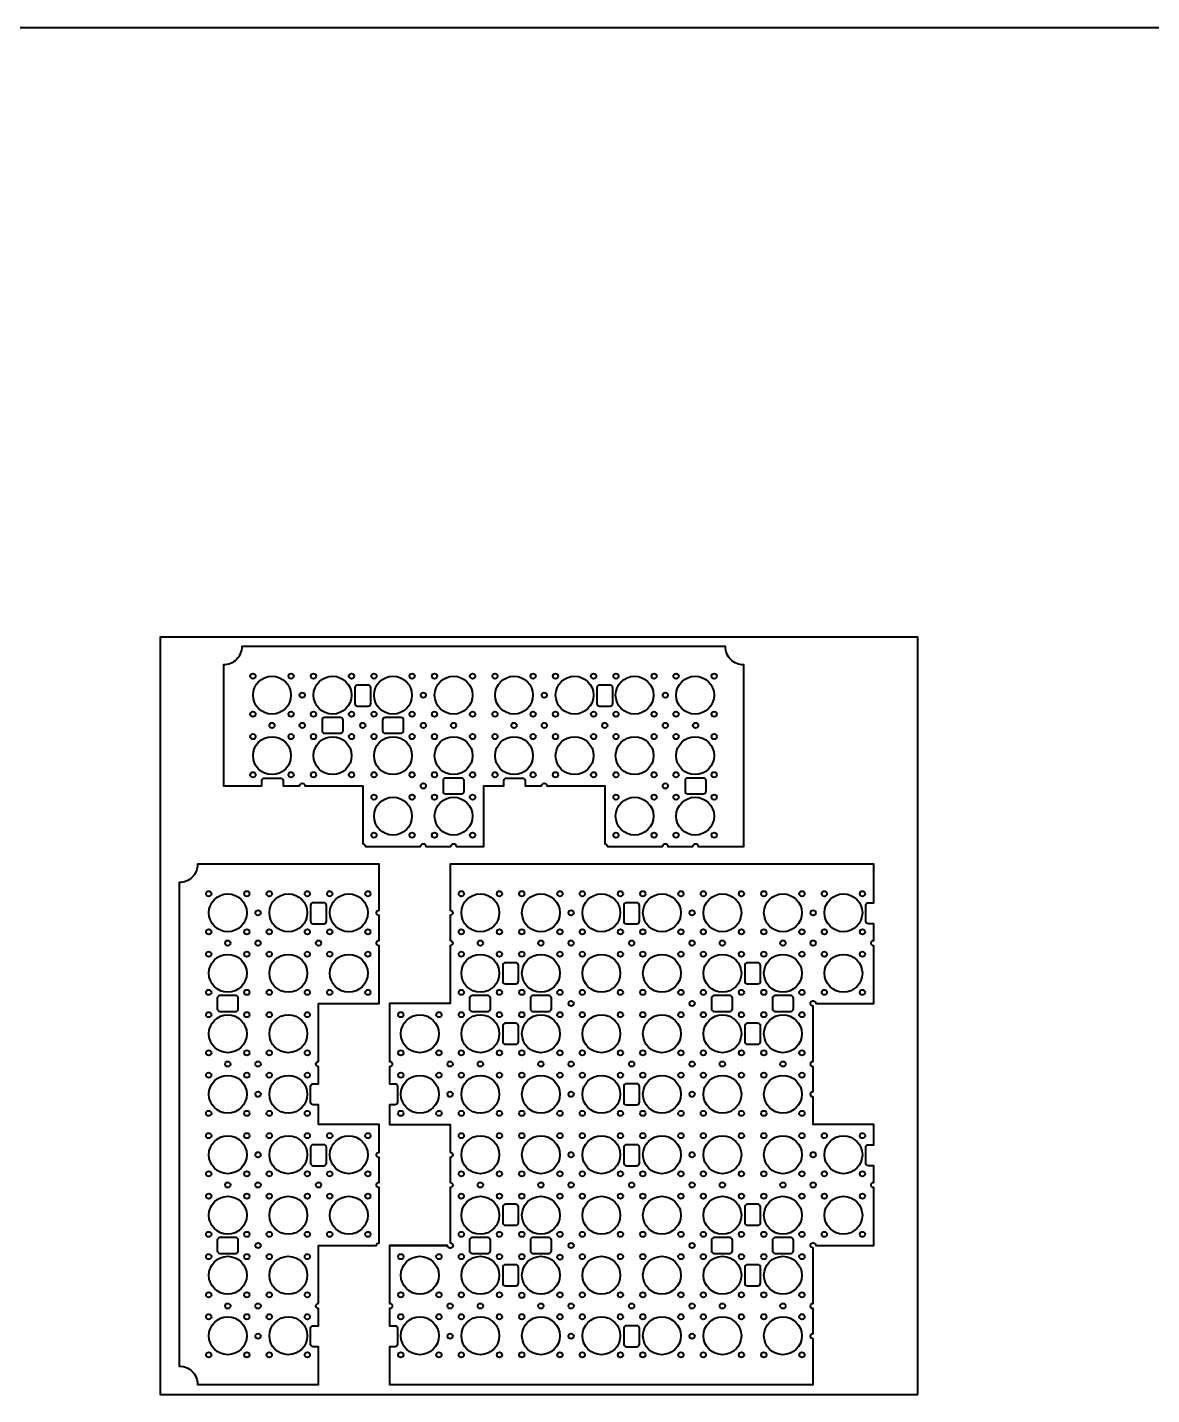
# Model space of a CAD drawing. Header units: millimetres. Extents: x -4815 to 20749, y -4662 to 5111.
# Drawn here: x 3240.77 to 3267.48, y 712.63 to 745.12 of the extents above; entities that cross this region are included whole.
import ezdxf

# ---------------------------------------------------------------- set-up
doc = ezdxf.new("R2010")
doc.units = ezdxf.units.MM
doc.header["$LTSCALE"] = 10
doc.header["$MEASUREMENT"] = 0
doc.layers.add('A-DETL-___2', color=2, linetype='Continuous')

msp = doc.modelspace()

# ---------------------------------------------------------------- linework, layer by layer
at = {"layer": 'A-DETL-___2', "lineweight": 40, "transparency": 33554687}
msp.add_line((3244.376, 724.797), (3244.376, 713.308), dxfattribs=at)
for points in [[(3250.958, 725.657), (3251.614, 725.657), (3251.614, 727.094), (3252.094, 727.094), (3252.094, 727.219, -0.414214), (3252.157, 727.282), (3252.532, 727.282, -0.414214), (3252.594, 727.219), (3252.594, 727.094), (3252.989, 727.094, -1), (3253.114, 727.094), (3254.489, 727.094), (3254.489, 725.719, -0.414214), (3254.552, 725.657), (3255.864, 725.657, -1), (3255.989, 725.657), (3256.583, 725.657, -1), (3256.708, 725.657), (3257.791, 725.657), (3257.791, 729.969, -0.414214), (3257.353, 730.407), (3245.864, 730.407, -0.414214), (3245.427, 729.969), (3245.427, 727.094), (3246.344, 727.094), (3246.344, 727.219, -0.414214), (3246.407, 727.282), (3246.782, 727.282, -0.414214), (3246.844, 727.219), (3246.844, 727.094), (3247.239, 727.094, -1), (3247.364, 727.094), (3248.739, 727.094), (3248.739, 725.719, -0.414214), (3248.802, 725.657), (3250.114, 725.657, -1), (3250.239, 725.657), (3250.833, 725.657, -1)], [(3248.864, 728.99, 0.414214), (3248.927, 729.052), (3248.927, 729.427, 0.414214), (3248.864, 729.49), (3248.614, 729.49, 0.414214), (3248.552, 729.427), (3248.552, 729.052, 0.414214), (3248.614, 728.99)], [(3254.614, 728.99, 0.414214), (3254.677, 729.052), (3254.677, 729.427, 0.414214), (3254.614, 729.49), (3254.364, 729.49, 0.414214), (3254.302, 729.427), (3254.302, 729.052, 0.414214), (3254.364, 728.99)], [(3248.271, 728.657, 0.414214), (3248.208, 728.719), (3247.833, 728.719, 0.414214), (3247.771, 728.657), (3247.771, 728.407, 0.414214), (3247.833, 728.344), (3248.208, 728.344, 0.414214), (3248.271, 728.407)], [(3249.708, 728.657, 0.414214), (3249.646, 728.719), (3249.271, 728.719, 0.414214), (3249.208, 728.657), (3249.208, 728.407, 0.414214), (3249.271, 728.344), (3249.646, 728.344, 0.414214), (3249.708, 728.407)], [(3251.146, 727.219, 0.414214), (3251.083, 727.282), (3250.708, 727.282, 0.414214), (3250.646, 727.219), (3250.646, 726.969, 0.414214), (3250.708, 726.907), (3251.083, 726.907, 0.414214), (3251.146, 726.969)], [(3256.896, 727.219, 0.414214), (3256.833, 727.282), (3256.458, 727.282, 0.414214), (3256.396, 727.219), (3256.396, 726.969, 0.414214), (3256.458, 726.907), (3256.833, 726.907, 0.414214), (3256.896, 726.969)], [(3247.688, 714.797), (3247.688, 716.172), (3249.063, 716.172, -0.414214), (3249.126, 716.235), (3249.126, 717.547, -1), (3249.126, 717.672), (3249.126, 718.266, -1), (3249.126, 718.391), (3249.126, 719.047), (3247.688, 719.047), (3247.688, 719.516), (3247.563, 719.516, -0.414214), (3247.501, 719.579), (3247.501, 719.954, -0.414214), (3247.563, 720.016), (3247.688, 720.016), (3247.688, 720.422, -1), (3247.688, 720.547), (3247.688, 721.922), (3249.126, 721.922), (3249.126, 723.297, -1), (3249.126, 723.422), (3249.126, 724.016, -1), (3249.126, 724.141), (3249.126, 725.235), (3244.813, 725.235, -0.414214), (3244.376, 724.797), (3244.376, 713.308, -0.414214), (3244.813, 712.871), (3244.813, 712.871), (3247.688, 712.871), (3247.688, 713.766), (3247.563, 713.766, -0.414214), (3247.501, 713.829), (3247.501, 714.204, -0.414214), (3247.563, 714.266), (3247.688, 714.266), (3247.688, 714.672, -1)], [(3247.813, 723.818, 0.414214), (3247.876, 723.88), (3247.876, 724.255, 0.414214), (3247.813, 724.318), (3247.563, 724.318, 0.414214), (3247.501, 724.255), (3247.501, 723.88, 0.414214), (3247.563, 723.818)], [(3255.252, 723.818, 0.414214), (3255.314, 723.88), (3255.314, 724.255, 0.414214), (3255.252, 724.318), (3255.002, 724.318, 0.414214), (3254.939, 724.255), (3254.939, 723.88, 0.414214), (3255.002, 723.818)], [(3252.377, 722.391, 0.414214), (3252.439, 722.454), (3252.439, 722.829, 0.414214), (3252.377, 722.891), (3252.127, 722.891, 0.414214), (3252.064, 722.829), (3252.064, 722.454, 0.414214), (3252.127, 722.391)], [(3258.127, 722.391, 0.414214), (3258.189, 722.454), (3258.189, 722.829, 0.414214), (3258.127, 722.891), (3257.877, 722.891, 0.414214), (3257.814, 722.829), (3257.814, 722.454, 0.414214), (3257.877, 722.391)], [(3245.282, 721.797, 0.414214), (3245.345, 721.735), (3245.72, 721.735, 0.414214), (3245.782, 721.797), (3245.782, 722.047, 0.414214), (3245.72, 722.11), (3245.345, 722.11, 0.414214), (3245.282, 722.047)], [(3251.272, 721.797, 0.414214), (3251.335, 721.735), (3251.71, 721.735, 0.414214), (3251.772, 721.797), (3251.772, 722.047, 0.414214), (3251.71, 722.11), (3251.335, 722.11, 0.414214), (3251.272, 722.047)], [(3252.721, 721.797, 0.414214), (3252.783, 721.735), (3253.158, 721.735, 0.414214), (3253.221, 721.797), (3253.221, 722.047, 0.414214), (3253.158, 722.11), (3252.783, 722.11, 0.414214), (3252.721, 722.047)], [(3257.022, 721.797, 0.414214), (3257.085, 721.735), (3257.46, 721.735, 0.414214), (3257.522, 721.797), (3257.522, 722.047, 0.414214), (3257.46, 722.11), (3257.085, 722.11, 0.414214), (3257.022, 722.047)], [(3258.471, 721.797, 0.414214), (3258.533, 721.735), (3258.908, 721.735, 0.414214), (3258.971, 721.797), (3258.971, 722.047, 0.414214), (3258.908, 722.11), (3258.533, 722.11, 0.414214), (3258.471, 722.047)], [(3252.377, 720.954, 0.414214), (3252.439, 721.016), (3252.439, 721.391, 0.414214), (3252.377, 721.454), (3252.127, 721.454, 0.414214), (3252.064, 721.391), (3252.064, 721.016, 0.414214), (3252.127, 720.954)], [(3258.127, 720.954, 0.414214), (3258.189, 721.016), (3258.189, 721.391, 0.414214), (3258.127, 721.454), (3257.877, 721.454, 0.414214), (3257.814, 721.391), (3257.814, 721.016, 0.414214), (3257.877, 720.954)], [(3255.252, 719.516, 0.414214), (3255.314, 719.579), (3255.314, 719.954, 0.414214), (3255.252, 720.016), (3255.002, 720.016, 0.414214), (3254.939, 719.954), (3254.939, 719.579, 0.414214), (3255.002, 719.516)], [(3247.813, 718.068, 0.414214), (3247.876, 718.13), (3247.876, 718.505, 0.414214), (3247.813, 718.568), (3247.563, 718.568, 0.414214), (3247.501, 718.505), (3247.501, 718.13, 0.414214), (3247.563, 718.068)], [(3255.252, 718.068, 0.414214), (3255.314, 718.13), (3255.314, 718.505, 0.414214), (3255.252, 718.568), (3255.002, 718.568, 0.414214), (3254.939, 718.505), (3254.939, 718.13, 0.414214), (3255.002, 718.068)], [(3252.377, 716.652, 0.414214), (3252.439, 716.715), (3252.439, 717.09, 0.414214), (3252.377, 717.152), (3252.127, 717.152, 0.414214), (3252.064, 717.09), (3252.064, 716.715, 0.414214), (3252.127, 716.652)], [(3258.127, 716.652, 0.414214), (3258.189, 716.715), (3258.189, 717.09, 0.414214), (3258.127, 717.152), (3257.877, 717.152, 0.414214), (3257.814, 717.09), (3257.814, 716.715, 0.414214), (3257.877, 716.652)], [(3245.282, 716.047, 0.414214), (3245.345, 715.985), (3245.72, 715.985, 0.414214), (3245.782, 716.047), (3245.782, 716.297, 0.414214), (3245.72, 716.36), (3245.345, 716.36, 0.414214), (3245.282, 716.297)], [(3251.272, 716.047, 0.414214), (3251.335, 715.985), (3251.71, 715.985, 0.414214), (3251.772, 716.047), (3251.772, 716.297, 0.414214), (3251.71, 716.36), (3251.335, 716.36, 0.414214), (3251.272, 716.297)], [(3252.721, 716.047, 0.414214), (3252.783, 715.985), (3253.158, 715.985, 0.414214), (3253.221, 716.047), (3253.221, 716.297, 0.414214), (3253.158, 716.36), (3252.783, 716.36, 0.414214), (3252.721, 716.297)], [(3257.022, 716.047, 0.414214), (3257.085, 715.985), (3257.46, 715.985, 0.414214), (3257.522, 716.047), (3257.522, 716.297, 0.414214), (3257.46, 716.36), (3257.085, 716.36, 0.414214), (3257.022, 716.297)], [(3258.471, 716.047, 0.414214), (3258.533, 715.985), (3258.908, 715.985, 0.414214), (3258.971, 716.047), (3258.971, 716.297, 0.414214), (3258.908, 716.36), (3258.533, 716.36, 0.414214), (3258.471, 716.297)], [(3252.377, 715.215, 0.414214), (3252.439, 715.277), (3252.439, 715.652, 0.414214), (3252.377, 715.715), (3252.127, 715.715, 0.414214), (3252.064, 715.652), (3252.064, 715.277, 0.414214), (3252.127, 715.215)], [(3258.127, 715.215, 0.414214), (3258.189, 715.277), (3258.189, 715.652, 0.414214), (3258.127, 715.715), (3257.877, 715.715, 0.414214), (3257.814, 715.652), (3257.814, 715.277, 0.414214), (3257.877, 715.215)], [(3255.252, 713.766, 0.414214), (3255.314, 713.829), (3255.314, 714.204, 0.414214), (3255.252, 714.266), (3255.002, 714.266, 0.414214), (3254.939, 714.204), (3254.939, 713.829, 0.414214), (3255.002, 713.766)]]:
    msp.add_lwpolyline(points, format="xyb", close=True, dxfattribs=at)
msp.add_lwpolyline([(3249.377, 716.172), (3250.752, 716.172), (3249.377, 716.172), (3249.377, 714.797, -1), (3249.377, 714.672), (3249.377, 714.266), (3249.502, 714.266, -0.414214), (3249.564, 714.204), (3249.564, 713.829, -0.414214), (3249.502, 713.766), (3249.377, 713.766), (3249.377, 712.871), (3259.439, 712.871), (3259.439, 713.954, -1), (3259.439, 714.079), (3259.439, 714.672, -1), (3259.439, 714.797), (3259.439, 716.11, -2.414214), (3259.502, 716.172), (3260.877, 716.172), (3260.877, 717.547, -1), (3260.877, 717.672), (3260.877, 718.068), (3260.752, 718.068, -0.414214), (3260.689, 718.13), (3260.689, 718.505, -0.414214), (3260.752, 718.568), (3260.877, 718.568), (3260.877, 719.047), (3259.439, 719.047), (3259.439, 719.704, -1), (3259.439, 719.829), (3259.439, 720.422, -1), (3259.439, 720.547), (3259.439, 721.86, -2.414214), (3259.502, 721.922), (3260.877, 721.922), (3260.877, 723.297, -1), (3260.877, 723.422), (3260.877, 723.818), (3260.752, 723.818, -0.414214), (3260.689, 723.88), (3260.689, 724.255, -0.414214), (3260.752, 724.318), (3260.877, 724.318), (3260.877, 725.235), (3250.814, 725.235), (3250.814, 724.141, -1), (3250.814, 724.016), (3250.814, 723.422, -1), (3250.814, 723.297), (3250.814, 721.922), (3249.377, 721.922), (3249.377, 720.547, -1), (3249.377, 720.422), (3249.377, 720.016), (3249.502, 720.016, -0.414214), (3249.564, 719.954), (3249.564, 719.579, -0.414214), (3249.502, 719.516), (3249.377, 719.516), (3249.377, 719.047), (3250.814, 719.047), (3250.814, 718.391, -1), (3250.814, 718.266), (3250.814, 717.672, -1), (3250.814, 717.547), (3250.814, 716.235, -2.414214), (3250.752, 716.172)], format="xyb", dxfattribs=at)
for centre, radius in [((3246.13, 729.703), 0.0625), ((3246.583, 729.251), 0.45), ((3247.036, 729.703), 0.0625), ((3247.568, 729.703), 0.0625), ((3248.021, 729.251), 0.45), ((3248.473, 729.703), 0.0625), ((3249.005, 729.703), 0.0625), ((3249.458, 729.251), 0.45), ((3249.911, 729.703), 0.0625), ((3250.443, 729.703), 0.0625), ((3250.443, 729.703), 0.0625), ((3250.896, 729.251), 0.45), ((3251.348, 729.703), 0.0625), ((3251.88, 729.703), 0.0625), ((3252.333, 729.251), 0.45), ((3252.786, 729.703), 0.0625), ((3253.318, 729.703), 0.0625), ((3253.771, 729.251), 0.45), ((3254.223, 729.703), 0.0625), ((3254.755, 729.703), 0.0625), ((3255.197, 729.251), 0.45), ((3255.661, 729.703), 0.0625), ((3256.182, 729.703), 0.0625), ((3256.635, 729.251), 0.45), ((3257.087, 729.703), 0.0625), ((3247.302, 729.251), 0.0625), ((3250.177, 729.251), 0.0625), ((3253.052, 729.251), 0.0625), ((3255.927, 729.251), 0.0625), ((3246.13, 728.798), 0.0625), ((3247.036, 728.798), 0.0625), ((3247.568, 728.798), 0.0625), ((3248.473, 728.798), 0.0625), ((3249.005, 728.798), 0.0625), ((3249.911, 728.798), 0.0625), ((3250.443, 728.798), 0.0625), ((3251.348, 728.798), 0.0625), ((3251.348, 728.798), 0.0625), ((3251.88, 728.798), 0.0625), ((3252.786, 728.798), 0.0625), ((3253.318, 728.798), 0.0625), ((3254.223, 728.798), 0.0625), ((3254.755, 728.798), 0.0625), ((3255.661, 728.798), 0.0625), ((3256.182, 728.798), 0.0625), ((3257.087, 728.798), 0.0625), ((3246.583, 728.532), 0.0625), ((3247.302, 728.532), 0.0625), ((3248.739, 728.532), 0.0625), ((3250.177, 728.532), 0.0625), ((3250.896, 728.532), 0.0625), ((3252.333, 728.532), 0.0625), ((3253.052, 728.532), 0.0625), ((3254.489, 728.532), 0.0625), ((3255.927, 728.532), 0.0625), ((3256.646, 728.532), 0.0625), ((3246.13, 728.266), 0.0625), ((3246.583, 727.813), 0.45), ((3247.036, 728.266), 0.0625), ((3247.568, 728.266), 0.0625), ((3248.021, 727.813), 0.45), ((3248.473, 728.266), 0.0625), ((3249.005, 728.266), 0.0625), ((3249.458, 727.813), 0.45), ((3249.911, 728.266), 0.0625), ((3250.443, 728.266), 0.0625), ((3250.896, 727.813), 0.45), ((3251.348, 728.266), 0.0625), ((3251.88, 728.266), 0.0625), ((3252.333, 727.813), 0.45), ((3252.786, 728.266), 0.0625), ((3253.318, 728.266), 0.0625), ((3253.771, 727.813), 0.45), ((3254.223, 728.266), 0.0625), ((3254.755, 728.266), 0.0625), ((3255.197, 727.813), 0.45), ((3255.661, 728.266), 0.0625), ((3256.182, 728.266), 0.0625), ((3256.635, 727.813), 0.45), ((3257.087, 728.266), 0.0625), ((3246.13, 727.36), 0.0625), ((3247.036, 727.36), 0.0625), ((3247.568, 727.36), 0.0625), ((3248.473, 727.36), 0.0625), ((3249.005, 727.36), 0.0625), ((3249.911, 727.36), 0.0625), ((3250.443, 727.36), 0.0625), ((3251.348, 727.36), 0.0625), ((3251.88, 727.36), 0.0625), ((3252.786, 727.36), 0.0625), ((3253.318, 727.36), 0.0625), ((3254.223, 727.36), 0.0625), ((3254.755, 727.36), 0.0625), ((3255.661, 727.36), 0.0625), ((3256.182, 727.36), 0.0625), ((3257.087, 727.36), 0.0625), ((3249.005, 726.828), 0.0625), ((3249.911, 726.828), 0.0625), ((3250.177, 727.094), 0.0625), ((3250.443, 726.828), 0.0625), ((3251.348, 726.828), 0.0625), ((3254.755, 726.828), 0.0625), ((3254.755, 726.828), 0.0625), ((3255.661, 726.828), 0.0625), ((3255.927, 727.094), 0.0625), ((3256.182, 726.828), 0.0625), ((3257.087, 726.828), 0.0625), ((3249.458, 726.376), 0.45), ((3250.896, 726.376), 0.45), ((3255.197, 726.376), 0.45), ((3256.635, 726.376), 0.45), ((3249.005, 725.923), 0.0625), ((3249.911, 725.923), 0.0625), ((3250.443, 725.923), 0.0625), ((3251.348, 725.923), 0.0625), ((3254.755, 725.923), 0.0625), ((3255.661, 725.923), 0.0625), ((3255.661, 725.923), 0.0625), ((3256.182, 725.923), 0.0625), ((3257.087, 725.923), 0.0625), ((3245.079, 724.532), 0.0625), ((3245.532, 724.079), 0.45), ((3245.985, 724.532), 0.0625), ((3246.517, 724.532), 0.0625), ((3246.97, 724.079), 0.45), ((3247.422, 724.532), 0.0625), ((3247.954, 724.532), 0.0625), ((3248.407, 724.079), 0.45), ((3248.86, 724.532), 0.0625), ((3251.08, 724.532), 0.0625), ((3251.533, 724.079), 0.45), ((3251.986, 724.532), 0.0625), ((3252.518, 724.532), 0.0625), ((3252.971, 724.079), 0.45), ((3253.423, 724.532), 0.0625), ((3253.955, 724.532), 0.0625), ((3254.408, 724.079), 0.45), ((3254.861, 724.532), 0.0625), ((3255.393, 724.532), 0.0625), ((3255.846, 724.079), 0.45), ((3256.298, 724.532), 0.0625), ((3256.83, 724.532), 0.0625), ((3257.283, 724.079), 0.45), ((3257.736, 724.532), 0.0625), ((3257.736, 724.532), 0.0625), ((3258.268, 724.532), 0.0625), ((3258.721, 724.079), 0.45), ((3259.173, 724.532), 0.0625), ((3259.705, 724.532), 0.0625), ((3260.158, 724.079), 0.45), ((3260.611, 724.532), 0.0625), ((3246.251, 724.079), 0.0625), ((3253.689, 724.079), 0.0625), ((3256.564, 724.079), 0.0625), ((3259.439, 724.079), 0.0625), ((3245.079, 723.626), 0.0625), ((3245.985, 723.626), 0.0625), ((3246.517, 723.626), 0.0625), ((3247.422, 723.626), 0.0625), ((3247.954, 723.626), 0.0625), ((3248.86, 723.626), 0.0625), ((3251.08, 723.626), 0.0625), ((3251.986, 723.626), 0.0625), ((3252.518, 723.626), 0.0625), ((3253.423, 723.626), 0.0625), ((3253.955, 723.626), 0.0625), ((3254.861, 723.626), 0.0625), ((3255.393, 723.626), 0.0625), ((3256.298, 723.626), 0.0625), ((3256.83, 723.626), 0.0625), ((3256.83, 723.626), 0.0625), ((3257.736, 723.626), 0.0625), ((3258.268, 723.626), 0.0625), ((3259.173, 723.626), 0.0625), ((3259.705, 723.626), 0.0625), ((3260.611, 723.626), 0.0625), ((3245.532, 723.36), 0.0625), ((3246.251, 723.36), 0.0625), ((3247.688, 723.36), 0.0625), ((3251.533, 723.36), 0.0625), ((3252.971, 723.36), 0.0625), ((3253.689, 723.36), 0.0625), ((3255.127, 723.36), 0.0625), ((3256.564, 723.36), 0.0625), ((3257.283, 723.36), 0.0625), ((3258.721, 723.36), 0.0625), ((3259.439, 723.36), 0.0625), ((3245.079, 723.094), 0.0625), ((3245.532, 722.641), 0.45), ((3245.985, 723.094), 0.0625), ((3246.517, 723.094), 0.0625), ((3246.97, 722.641), 0.45), ((3247.422, 723.094), 0.0625), ((3247.954, 723.094), 0.0625), ((3248.407, 722.641), 0.45), ((3248.86, 723.094), 0.0625), ((3251.08, 723.094), 0.0625), ((3251.533, 722.641), 0.45), ((3251.986, 723.094), 0.0625), ((3252.518, 723.094), 0.0625), ((3252.971, 722.641), 0.45), ((3253.423, 723.094), 0.0625), ((3253.955, 723.094), 0.0625), ((3254.408, 722.641), 0.45), ((3254.861, 723.094), 0.0625), ((3255.393, 723.094), 0.0625), ((3255.846, 722.641), 0.45), ((3256.298, 723.094), 0.0625), ((3256.83, 723.094), 0.0625), ((3257.283, 722.641), 0.45), ((3257.736, 723.094), 0.0625), ((3258.268, 723.094), 0.0625), ((3258.721, 722.641), 0.45), ((3259.173, 723.094), 0.0625), ((3259.705, 723.094), 0.0625), ((3260.158, 722.641), 0.45), ((3260.611, 723.094), 0.0625), ((3245.079, 722.188), 0.0625), ((3245.985, 722.188), 0.0625), ((3246.517, 722.188), 0.0625), ((3247.422, 722.188), 0.0625), ((3247.954, 722.188), 0.0625), ((3248.86, 722.188), 0.0625), ((3251.08, 722.188), 0.0625), ((3251.986, 722.188), 0.0625), ((3252.518, 722.188), 0.0625), ((3253.423, 722.188), 0.0625), ((3253.955, 722.188), 0.0625), ((3254.861, 722.188), 0.0625), ((3255.393, 722.188), 0.0625), ((3256.298, 722.188), 0.0625), ((3256.83, 722.188), 0.0625), ((3257.736, 722.188), 0.0625), ((3258.268, 722.188), 0.0625), ((3259.173, 722.188), 0.0625), ((3259.705, 722.188), 0.0625), ((3260.611, 722.188), 0.0625), ((3245.079, 721.657), 0.0625), ((3245.985, 721.657), 0.0625), ((3246.517, 721.657), 0.0625), ((3247.422, 721.657), 0.0625), ((3249.643, 721.657), 0.0625), ((3250.548, 721.657), 0.0625), ((3251.08, 721.657), 0.0625), ((3251.986, 721.657), 0.0625), ((3252.518, 721.657), 0.0625), ((3253.423, 721.657), 0.0625), ((3253.689, 721.922), 0.0625), ((3253.955, 721.657), 0.0625), ((3254.861, 721.657), 0.0625), ((3255.393, 721.657), 0.0625), ((3256.298, 721.657), 0.0625), ((3256.564, 721.922), 0.0625), ((3256.83, 721.657), 0.0625), ((3257.736, 721.657), 0.0625), ((3258.268, 721.657), 0.0625), ((3259.173, 721.657), 0.0625), ((3245.532, 721.204), 0.45), ((3246.97, 721.204), 0.45), ((3250.096, 721.204), 0.45), ((3251.533, 721.204), 0.45), ((3252.971, 721.204), 0.45), ((3254.408, 721.204), 0.45), ((3255.846, 721.204), 0.45), ((3257.283, 721.204), 0.45), ((3258.721, 721.204), 0.45), ((3245.079, 720.751), 0.0625), ((3245.985, 720.751), 0.0625), ((3246.517, 720.751), 0.0625), ((3247.422, 720.751), 0.0625), ((3249.643, 720.751), 0.0625), ((3250.548, 720.751), 0.0625), ((3251.08, 720.751), 0.0625), ((3251.986, 720.751), 0.0625), ((3252.518, 720.751), 0.0625), ((3253.423, 720.751), 0.0625), ((3253.955, 720.751), 0.0625), ((3254.861, 720.751), 0.0625), ((3255.393, 720.751), 0.0625), ((3256.298, 720.751), 0.0625), ((3256.83, 720.751), 0.0625), ((3257.736, 720.751), 0.0625), ((3258.268, 720.751), 0.0625), ((3259.173, 720.751), 0.0625), ((3245.532, 720.485), 0.0625), ((3246.251, 720.485), 0.0625), ((3250.814, 720.485), 0.0625), ((3251.533, 720.485), 0.0625), ((3252.971, 720.485), 0.0625), ((3253.689, 720.485), 0.0625), ((3255.127, 720.485), 0.0625), ((3256.564, 720.485), 0.0625), ((3257.283, 720.485), 0.0625), ((3258.721, 720.485), 0.0625), ((3245.079, 720.219), 0.0625), ((3245.532, 719.766), 0.45), ((3245.985, 720.219), 0.0625), ((3246.517, 720.219), 0.0625), ((3246.97, 719.766), 0.45), ((3247.422, 720.219), 0.0625), ((3249.643, 720.219), 0.0625), ((3250.096, 719.766), 0.45), ((3250.548, 720.219), 0.0625), ((3251.08, 720.219), 0.0625), ((3251.533, 719.766), 0.45), ((3251.986, 720.219), 0.0625), ((3252.518, 720.219), 0.0625), ((3252.971, 719.766), 0.45), ((3253.423, 720.219), 0.0625), ((3253.955, 720.219), 0.0625), ((3254.408, 719.766), 0.45), ((3254.861, 720.219), 0.0625), ((3255.393, 720.219), 0.0625), ((3255.846, 719.766), 0.45), ((3256.298, 720.219), 0.0625), ((3256.83, 720.219), 0.0625), ((3257.283, 719.766), 0.45), ((3257.736, 720.219), 0.0625), ((3258.268, 720.219), 0.0625), ((3258.721, 719.766), 0.45), ((3259.173, 720.219), 0.0625), ((3246.251, 719.766), 0.0625), ((3250.814, 719.766), 0.0625), ((3253.689, 719.766), 0.0625), ((3256.564, 719.766), 0.0625), ((3245.079, 719.313), 0.0625), ((3245.985, 719.313), 0.0625), ((3246.517, 719.313), 0.0625), ((3247.422, 719.313), 0.0625), ((3249.643, 719.313), 0.0625), ((3250.548, 719.313), 0.0625), ((3251.08, 719.313), 0.0625), ((3251.986, 719.313), 0.0625), ((3252.518, 719.313), 0.0625), ((3253.423, 719.313), 0.0625), ((3253.955, 719.313), 0.0625), ((3254.861, 719.313), 0.0625), ((3255.393, 719.313), 0.0625), ((3256.298, 719.313), 0.0625), ((3256.83, 719.313), 0.0625), ((3257.736, 719.313), 0.0625), ((3258.268, 719.313), 0.0625), ((3259.173, 719.313), 0.0625), ((3245.079, 718.782), 0.0625), ((3245.532, 718.329), 0.45), ((3245.985, 718.782), 0.0625), ((3246.517, 718.782), 0.0625), ((3246.97, 718.329), 0.45), ((3247.422, 718.782), 0.0625), ((3247.954, 718.782), 0.0625), ((3248.407, 718.329), 0.45), ((3248.86, 718.782), 0.0625), ((3251.08, 718.782), 0.0625), ((3251.533, 718.329), 0.45), ((3251.986, 718.782), 0.0625), ((3252.518, 718.782), 0.0625), ((3252.971, 718.329), 0.45), ((3253.423, 718.782), 0.0625), ((3253.955, 718.782), 0.0625), ((3254.408, 718.329), 0.45), ((3254.861, 718.782), 0.0625), ((3255.393, 718.782), 0.0625), ((3255.846, 718.329), 0.45), ((3256.298, 718.782), 0.0625), ((3256.83, 718.782), 0.0625), ((3257.283, 718.329), 0.45), ((3257.736, 718.782), 0.0625), ((3258.268, 718.782), 0.0625), ((3258.721, 718.329), 0.45), ((3259.173, 718.782), 0.0625), ((3259.705, 718.782), 0.0625), ((3260.158, 718.329), 0.45), ((3260.611, 718.782), 0.0625), ((3246.251, 718.329), 0.0625), ((3253.689, 718.329), 0.0625), ((3256.564, 718.329), 0.0625), ((3259.439, 718.329), 0.0625), ((3245.079, 717.876), 0.0625), ((3245.985, 717.876), 0.0625), ((3246.517, 717.876), 0.0625), ((3247.422, 717.876), 0.0625), ((3247.954, 717.876), 0.0625), ((3248.86, 717.876), 0.0625), ((3251.08, 717.876), 0.0625), ((3251.986, 717.876), 0.0625), ((3252.518, 717.876), 0.0625), ((3253.423, 717.876), 0.0625), ((3253.955, 717.876), 0.0625), ((3254.861, 717.876), 0.0625), ((3255.393, 717.876), 0.0625), ((3256.298, 717.876), 0.0625), ((3256.83, 717.876), 0.0625), ((3257.736, 717.876), 0.0625), ((3258.268, 717.876), 0.0625), ((3259.173, 717.876), 0.0625), ((3259.705, 717.876), 0.0625), ((3260.611, 717.876), 0.0625), ((3245.532, 717.61), 0.0625), ((3246.251, 717.61), 0.0625), ((3247.688, 717.61), 0.0625), ((3251.533, 717.61), 0.0625), ((3252.971, 717.61), 0.0625), ((3253.689, 717.61), 0.0625), ((3255.127, 717.61), 0.0625), ((3256.564, 717.61), 0.0625), ((3257.283, 717.61), 0.0625), ((3258.721, 717.61), 0.0625), ((3259.439, 717.61), 0.0625), ((3245.079, 717.344), 0.0625), ((3245.532, 716.891), 0.45), ((3245.985, 717.344), 0.0625), ((3246.517, 717.344), 0.0625), ((3246.97, 716.891), 0.45), ((3247.422, 717.344), 0.0625), ((3247.954, 717.344), 0.0625), ((3248.407, 716.891), 0.45), ((3248.86, 717.344), 0.0625), ((3251.08, 717.344), 0.0625), ((3251.533, 716.891), 0.45), ((3251.986, 717.344), 0.0625), ((3252.518, 717.344), 0.0625), ((3252.971, 716.891), 0.45), ((3253.423, 717.344), 0.0625), ((3253.955, 717.344), 0.0625), ((3254.408, 716.891), 0.45), ((3254.861, 717.344), 0.0625), ((3255.393, 717.344), 0.0625), ((3255.846, 716.891), 0.45), ((3256.298, 717.344), 0.0625), ((3256.83, 717.344), 0.0625), ((3257.283, 716.891), 0.45), ((3257.736, 717.344), 0.0625), ((3258.268, 717.344), 0.0625), ((3258.721, 716.891), 0.45), ((3259.173, 717.344), 0.0625), ((3259.705, 717.344), 0.0625), ((3260.158, 716.891), 0.45), ((3260.611, 717.344), 0.0625), ((3245.079, 716.438), 0.0625), ((3245.985, 716.438), 0.0625), ((3246.517, 716.438), 0.0625), ((3247.422, 716.438), 0.0625), ((3247.954, 716.438), 0.0625), ((3248.86, 716.438), 0.0625), ((3251.08, 716.438), 0.0625), ((3251.986, 716.438), 0.0625), ((3252.518, 716.438), 0.0625), ((3253.423, 716.438), 0.0625), ((3253.955, 716.438), 0.0625), ((3254.861, 716.438), 0.0625), ((3255.393, 716.438), 0.0625), ((3256.298, 716.438), 0.0625), ((3256.83, 716.438), 0.0625), ((3257.736, 716.438), 0.0625), ((3258.268, 716.438), 0.0625), ((3259.173, 716.438), 0.0625), ((3259.705, 716.438), 0.0625), ((3260.611, 716.438), 0.0625), ((3246.251, 716.172), 0.0625), ((3253.689, 716.172), 0.0625), ((3256.564, 716.172), 0.0625), ((3245.079, 715.907), 0.0625), ((3245.532, 715.465), 0.45), ((3245.985, 715.907), 0.0625), ((3246.517, 715.907), 0.0625), ((3246.97, 715.465), 0.45), ((3247.422, 715.907), 0.0625), ((3249.643, 715.907), 0.0625), ((3250.096, 715.465), 0.45), ((3250.548, 715.907), 0.0625), ((3251.08, 715.907), 0.0625), ((3251.533, 715.465), 0.45), ((3251.986, 715.907), 0.0625), ((3252.518, 715.907), 0.0625), ((3252.971, 715.465), 0.45), ((3253.423, 715.896), 0.0625), ((3253.955, 715.907), 0.0625), ((3254.408, 715.465), 0.45), ((3254.861, 715.907), 0.0625), ((3255.393, 715.907), 0.0625), ((3255.846, 715.465), 0.45), ((3256.298, 715.907), 0.0625), ((3256.83, 715.907), 0.0625), ((3257.283, 715.465), 0.45), ((3257.736, 715.907), 0.0625), ((3258.268, 715.907), 0.0625), ((3258.721, 715.465), 0.45), ((3259.173, 715.907), 0.0625), ((3245.079, 715.001), 0.0625), ((3245.985, 715.001), 0.0625), ((3246.517, 715.001), 0.0625), ((3247.422, 715.001), 0.0625), ((3249.643, 715.001), 0.0625), ((3250.548, 715.001), 0.0625), ((3251.08, 715.001), 0.0625), ((3251.986, 715.001), 0.0625), ((3252.518, 714.99), 0.0625), ((3253.423, 715.001), 0.0625), ((3253.955, 715.001), 0.0625), ((3254.861, 715.001), 0.0625), ((3255.393, 715.001), 0.0625), ((3256.298, 715.001), 0.0625), ((3256.83, 715.001), 0.0625), ((3257.736, 715.001), 0.0625), ((3258.268, 715.001), 0.0625), ((3259.173, 715.001), 0.0625), ((3245.079, 714.48), 0.0625), ((3245.532, 714.735), 0.0625), ((3245.985, 714.48), 0.0625), ((3246.251, 714.735), 0.0625), ((3246.517, 714.48), 0.0625), ((3247.422, 714.48), 0.0625), ((3249.643, 714.48), 0.0625), ((3250.548, 714.48), 0.0625), ((3250.814, 714.735), 0.0625), ((3251.08, 714.48), 0.0625), ((3251.533, 714.735), 0.0625), ((3251.986, 714.48), 0.0625), ((3252.518, 714.48), 0.0625), ((3252.971, 714.735), 0.0625), ((3253.423, 714.48), 0.0625), ((3253.689, 714.735), 0.0625), ((3253.955, 714.48), 0.0625), ((3254.861, 714.48), 0.0625), ((3255.127, 714.735), 0.0625), ((3255.393, 714.48), 0.0625), ((3256.298, 714.48), 0.0625), ((3256.564, 714.735), 0.0625), ((3256.83, 714.48), 0.0625), ((3257.283, 714.735), 0.0625), ((3257.736, 714.48), 0.0625), ((3258.268, 714.48), 0.0625), ((3258.721, 714.735), 0.0625), ((3259.173, 714.48), 0.0625), ((3245.532, 714.027), 0.45), ((3246.97, 714.027), 0.45), ((3250.096, 714.027), 0.45), ((3251.533, 714.027), 0.45), ((3252.971, 714.027), 0.45), ((3254.408, 714.027), 0.45), ((3255.846, 714.027), 0.45), ((3257.283, 714.027), 0.45), ((3258.721, 714.027), 0.45), ((3246.251, 714.016), 0.0625), ((3250.814, 714.016), 0.0625), ((3253.689, 714.016), 0.0625), ((3256.564, 714.016), 0.0625), ((3245.079, 713.574), 0.0625), ((3245.985, 713.574), 0.0625), ((3246.517, 713.574), 0.0625), ((3247.422, 713.574), 0.0625), ((3249.643, 713.574), 0.0625), ((3250.548, 713.574), 0.0625), ((3251.08, 713.574), 0.0625), ((3251.986, 713.574), 0.0625), ((3252.518, 713.574), 0.0625), ((3253.423, 713.574), 0.0625), ((3253.955, 713.574), 0.0625), ((3254.861, 713.574), 0.0625), ((3255.393, 713.574), 0.0625), ((3256.298, 713.574), 0.0625), ((3256.83, 713.574), 0.0625), ((3257.736, 713.574), 0.0625), ((3258.268, 713.574), 0.0625), ((3259.173, 713.574), 0.0625)]:
    msp.add_circle(centre, radius, dxfattribs=at)
at = {"layer": 'Defpoints', "lineweight": 40, "transparency": 33554687}
msp.add_line((3133.925, 745.121), (3512.637, 745.121), dxfattribs=at)
msp.add_lwpolyline([(3261.923, 712.628), (3261.923, 730.628), (3243.923, 730.628), (3243.923, 712.628)], close=True, dxfattribs=at)

doc.saveas('drawing.dxf')
